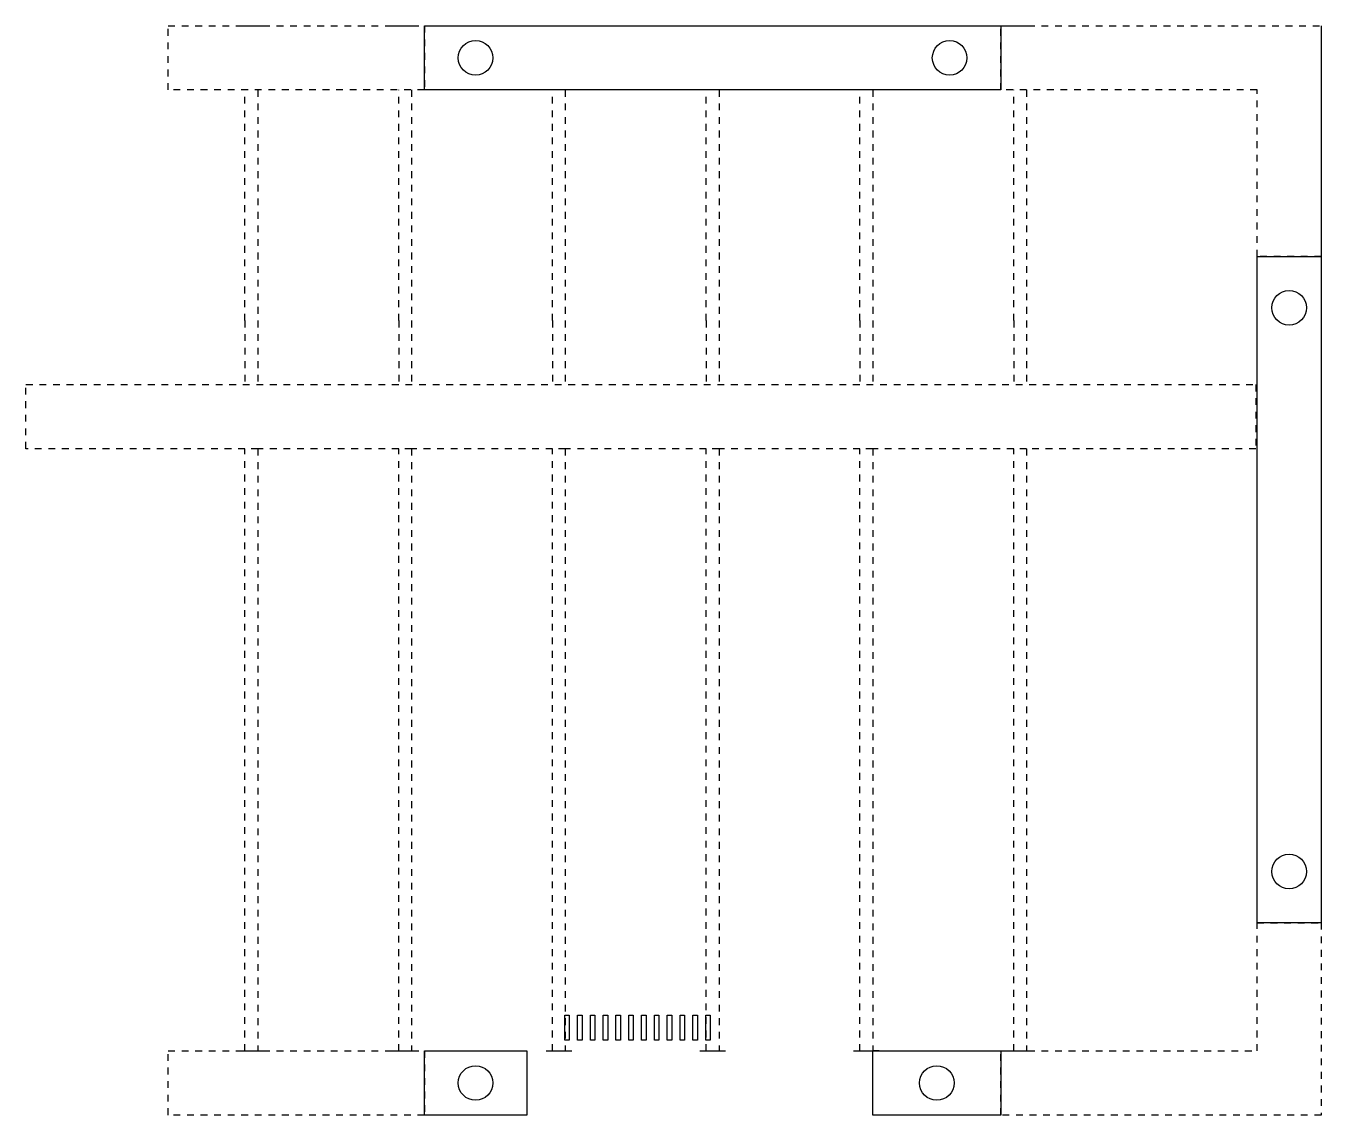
# Model space of a CAD drawing. Header units: millimetres. Extents: x 43 to 144, y 109 to 194.
import ezdxf

# ---------------------------------------------------------------- set-up
doc = ezdxf.new("R2010")
doc.units = ezdxf.units.MM
doc.header["$MEASUREMENT"] = 0
for name, pattern in [('AI-Linetype-0', [1.058333, 0.529167, -0.529167]), ('AI-Linetype-1', [1.058333, 0.529167, -0.529167]), ('AI-Linetype-10', [1.058333, 0.529167, -0.529167]), ('AI-Linetype-11', [1.058333, 0.529167, -0.529167]), ('AI-Linetype-12', [1.058333, 0.529167, -0.529167]), ('AI-Linetype-13', [1.058333, 0.529167, -0.529167]), ('AI-Linetype-14', [1.058333, 0.529167, -0.529167]), ('AI-Linetype-15', [1.058333, 0.529167, -0.529167]), ('AI-Linetype-16', [1.058333, 0.529167, -0.529167]), ('AI-Linetype-17', [1.058333, 0.529167, -0.529167]), ('AI-Linetype-18', [1.058333, 0.529167, -0.529167]), ('AI-Linetype-19', [1.058333, 0.529167, -0.529167]), ('AI-Linetype-2', [1.058333, 0.529167, -0.529167]), ('AI-Linetype-20', [1.058333, 0.529167, -0.529167]), ('AI-Linetype-21', [1.058333, 0.529167, -0.529167]), ('AI-Linetype-22', [1.058333, 0.529167, -0.529167]), ('AI-Linetype-23', [1.058333, 0.529167, -0.529167]), ('AI-Linetype-24', [1.058333, 0.529167, -0.529167]), ('AI-Linetype-25', [1.058333, 0.529167, -0.529167]), ('AI-Linetype-26', [1.058333, 0.529167, -0.529167]), ('AI-Linetype-27', [1.058333, 0.529167, -0.529167]), ('AI-Linetype-28', [1.058333, 0.529167, -0.529167]), ('AI-Linetype-29', [1.058333, 0.529167, -0.529167]), ('AI-Linetype-3', [1.058333, 0.529167, -0.529167]), ('AI-Linetype-30', [1.058333, 0.529167, -0.529167]), ('AI-Linetype-31', [1.058333, 0.529167, -0.529167]), ('AI-Linetype-32', [1.058333, 0.529167, -0.529167]), ('AI-Linetype-33', [1.058333, 0.529167, -0.529167]), ('AI-Linetype-34', [1.058333, 0.529167, -0.529167]), ('AI-Linetype-35', [1.058333, 0.529167, -0.529167]), ('AI-Linetype-36', [1.058333, 0.529167, -0.529167]), ('AI-Linetype-37', [1.058333, 0.529167, -0.529167]), ('AI-Linetype-38', [1.058333, 0.529167, -0.529167]), ('AI-Linetype-39', [1.058333, 0.529167, -0.529167]), ('AI-Linetype-4', [1.058333, 0.529167, -0.529167]), ('AI-Linetype-40', [1.058333, 0.529167, -0.529167]), ('AI-Linetype-41', [1.058333, 0.529167, -0.529167]), ('AI-Linetype-42', [1.058333, 0.529167, -0.529167]), ('AI-Linetype-43', [1.058333, 0.529167, -0.529167]), ('AI-Linetype-44', [1.058333, 0.529167, -0.529167]), ('AI-Linetype-45', [1.058333, 0.529167, -0.529167]), ('AI-Linetype-46', [1.058333, 0.529167, -0.529167]), ('AI-Linetype-47', [1.058333, 0.529167, -0.529167]), ('AI-Linetype-48', [1.058333, 0.529167, -0.529167]), ('AI-Linetype-49', [1.058333, 0.529167, -0.529167]), ('AI-Linetype-5', [1.058333, 0.529167, -0.529167]), ('AI-Linetype-50', [1.058333, 0.529167, -0.529167]), ('AI-Linetype-51', [1.058333, 0.529167, -0.529167]), ('AI-Linetype-52', [1.058333, 0.529167, -0.529167]), ('AI-Linetype-53', [1.058333, 0.529167, -0.529167]), ('AI-Linetype-54', [1.058333, 0.529167, -0.529167]), ('AI-Linetype-55', [1.058333, 0.529167, -0.529167]), ('AI-Linetype-56', [1.058333, 0.529167, -0.529167]), ('AI-Linetype-57', [1.058333, 0.529167, -0.529167]), ('AI-Linetype-58', [1.058333, 0.529167, -0.529167]), ('AI-Linetype-59', [1.058333, 0.529167, -0.529167]), ('AI-Linetype-6', [1.058333, 0.529167, -0.529167]), ('AI-Linetype-60', [1.058333, 0.529167, -0.529167]), ('AI-Linetype-61', [1.058333, 0.529167, -0.529167]), ('AI-Linetype-62', [1.058333, 0.529167, -0.529167]), ('AI-Linetype-63', [1.058333, 0.529167, -0.529167]), ('AI-Linetype-64', [1.058333, 0.529167, -0.529167]), ('AI-Linetype-65', [1.058333, 0.529167, -0.529167]), ('AI-Linetype-66', [1.058333, 0.529167, -0.529167]), ('AI-Linetype-67', [1.058333, 0.529167, -0.529167]), ('AI-Linetype-68', [1.058333, 0.529167, -0.529167]), ('AI-Linetype-69', [1.058333, 0.529167, -0.529167]), ('AI-Linetype-7', [1.058333, 0.529167, -0.529167]), ('AI-Linetype-70', [1.058333, 0.529167, -0.529167]), ('AI-Linetype-71', [1.058333, 0.529167, -0.529167]), ('AI-Linetype-72', [1.058333, 0.529167, -0.529167]), ('AI-Linetype-73', [1.058333, 0.529167, -0.529167]), ('AI-Linetype-74', [1.058333, 0.529167, -0.529167]), ('AI-Linetype-75', [1.058333, 0.529167, -0.529167]), ('AI-Linetype-8', [1.058333, 0.529167, -0.529167]), ('AI-Linetype-9', [1.058333, 0.529167, -0.529167])]:
    doc.linetypes.add(name, pattern=pattern)
doc.layers.get('0').update_dxf_attribs({"lineweight": 0})

# ---------------------------------------------------------------- blocks, each defined once
blk = doc.blocks.new('Block_1')
at = {"color": 7, "linetype": 'AI-Linetype-7', "lineweight": 25}
blk.add_line((121.49, 188.52), (121.49, 170.52), dxfattribs=at)
at = {"color": 7, "linetype": 'AI-Linetype-4', "lineweight": 25}
blk.add_line((121.49, 160.52), (121.49, 113.52), dxfattribs=at)
at = {"color": 7, "linetype": 'AI-Linetype-6', "lineweight": 25}
blk.add_lwpolyline([(121.49, 165.52)], dxfattribs=at)
at = {"color": 7, "linetype": 'AI-Linetype-5', "lineweight": 25}
blk.add_lwpolyline([(121.49, 160.52)], dxfattribs=at)
blk = doc.blocks.new('Block_2')
at = {"color": 7, "linetype": 'AI-Linetype-8', "lineweight": 25}
blk.add_line((120.49, 170.52), (120.49, 188.52), dxfattribs=at)
at = {"color": 7, "linetype": 'AI-Linetype-11', "lineweight": 25}
blk.add_line((120.49, 113.52), (120.49, 160.52), dxfattribs=at)
at = {"color": 7, "linetype": 'AI-Linetype-9', "lineweight": 25}
blk.add_lwpolyline([(120.49, 165.52)], dxfattribs=at)
at = {"color": 7, "linetype": 'AI-Linetype-10', "lineweight": 25}
blk.add_lwpolyline([(120.49, 160.52)], dxfattribs=at)
blk = doc.blocks.new('Block_3')
at = {"color": 7, "linetype": 'AI-Linetype-12', "lineweight": 25}
blk.add_line((108.49, 170.52), (108.49, 188.52), dxfattribs=at)
at = {"color": 7, "linetype": 'AI-Linetype-15', "lineweight": 25}
blk.add_line((108.49, 113.52), (108.49, 160.52), dxfattribs=at)
at = {"color": 7, "linetype": 'AI-Linetype-13', "lineweight": 25}
blk.add_lwpolyline([(108.49, 165.52)], dxfattribs=at)
at = {"color": 7, "linetype": 'AI-Linetype-14', "lineweight": 25}
blk.add_lwpolyline([(108.49, 160.52)], dxfattribs=at)
blk = doc.blocks.new('Block_4')
at = {"color": 7, "linetype": 'AI-Linetype-19', "lineweight": 25}
blk.add_line((109.49, 188.52), (109.49, 170.52), dxfattribs=at)
at = {"color": 7, "linetype": 'AI-Linetype-16', "lineweight": 25}
blk.add_line((109.49, 160.52), (109.49, 113.52), dxfattribs=at)
at = {"color": 7, "linetype": 'AI-Linetype-18', "lineweight": 25}
blk.add_lwpolyline([(109.49, 165.52)], dxfattribs=at)
at = {"color": 7, "linetype": 'AI-Linetype-17', "lineweight": 25}
blk.add_lwpolyline([(109.49, 160.52)], dxfattribs=at)
blk = doc.blocks.new('Block_5')
at = {"color": 7, "linetype": 'AI-Linetype-23', "lineweight": 25}
blk.add_line((97.49, 188.52), (97.49, 170.52), dxfattribs=at)
at = {"color": 7, "linetype": 'AI-Linetype-20', "lineweight": 25}
blk.add_line((97.49, 160.52), (97.49, 113.52), dxfattribs=at)
at = {"color": 7, "linetype": 'AI-Linetype-22', "lineweight": 25}
blk.add_lwpolyline([(97.49, 165.52)], dxfattribs=at)
at = {"color": 7, "linetype": 'AI-Linetype-21', "lineweight": 25}
blk.add_lwpolyline([(97.49, 160.52)], dxfattribs=at)
blk = doc.blocks.new('Block_6')
at = {"color": 7, "linetype": 'AI-Linetype-24', "lineweight": 25}
blk.add_line((96.49, 170.52), (96.49, 188.52), dxfattribs=at)
at = {"color": 7, "linetype": 'AI-Linetype-27', "lineweight": 25}
blk.add_line((96.49, 113.52), (96.49, 160.52), dxfattribs=at)
at = {"color": 7, "linetype": 'AI-Linetype-25', "lineweight": 25}
blk.add_lwpolyline([(96.49, 165.52)], dxfattribs=at)
at = {"color": 7, "linetype": 'AI-Linetype-26', "lineweight": 25}
blk.add_lwpolyline([(96.49, 160.52)], dxfattribs=at)
blk = doc.blocks.new('Block_7')
at = {"color": 7, "linetype": 'AI-Linetype-28', "lineweight": 25}
blk.add_line((84.49, 170.52), (84.49, 188.52), dxfattribs=at)
at = {"color": 7, "linetype": 'AI-Linetype-31', "lineweight": 25}
blk.add_line((84.49, 113.52), (84.49, 160.52), dxfattribs=at)
at = {"color": 7, "lineweight": 25}
for points in [[(84.49, 170.52)], [(84.49, 165.52)]]:
    blk.add_lwpolyline(points, dxfattribs=at)
at = {"color": 7, "linetype": 'AI-Linetype-29', "lineweight": 25}
blk.add_lwpolyline([(84.49, 165.52)], dxfattribs=at)
at = {"color": 7, "linetype": 'AI-Linetype-30', "lineweight": 25}
blk.add_lwpolyline([(84.49, 160.52)], dxfattribs=at)
blk = doc.blocks.new('Block_8')
at = {"color": 7, "linetype": 'AI-Linetype-35', "lineweight": 25}
blk.add_line((85.49, 188.52), (85.49, 170.52), dxfattribs=at)
at = {"color": 7, "linetype": 'AI-Linetype-32', "lineweight": 25}
blk.add_line((85.49, 160.52), (85.49, 113.52), dxfattribs=at)
at = {"color": 7, "lineweight": 25}
for points in [[(85.49, 170.52)], [(85.49, 165.52)]]:
    blk.add_lwpolyline(points, dxfattribs=at)
at = {"color": 7, "linetype": 'AI-Linetype-34', "lineweight": 25}
blk.add_lwpolyline([(85.49, 165.52)], dxfattribs=at)
at = {"color": 7, "linetype": 'AI-Linetype-33', "lineweight": 25}
blk.add_lwpolyline([(85.49, 160.52)], dxfattribs=at)
blk = doc.blocks.new('Block_9')
at = {"color": 7, "linetype": 'AI-Linetype-39', "lineweight": 25}
blk.add_line((73.49, 188.52), (73.49, 170.52), dxfattribs=at)
at = {"color": 7, "linetype": 'AI-Linetype-36', "lineweight": 25}
blk.add_line((73.49, 160.52), (73.49, 113.52), dxfattribs=at)
at = {"color": 7, "lineweight": 25}
for points in [[(73.49, 170.52)], [(73.49, 165.52)]]:
    blk.add_lwpolyline(points, dxfattribs=at)
at = {"color": 7, "linetype": 'AI-Linetype-38', "lineweight": 25}
blk.add_lwpolyline([(73.49, 165.52)], dxfattribs=at)
at = {"color": 7, "linetype": 'AI-Linetype-37', "lineweight": 25}
blk.add_lwpolyline([(73.49, 160.52)], dxfattribs=at)
blk = doc.blocks.new('Block_10')
at = {"color": 7, "linetype": 'AI-Linetype-40', "lineweight": 25}
blk.add_line((72.49, 170.52), (72.49, 188.52), dxfattribs=at)
at = {"color": 7, "linetype": 'AI-Linetype-43', "lineweight": 25}
blk.add_line((72.49, 113.52), (72.49, 160.52), dxfattribs=at)
at = {"color": 7, "lineweight": 25}
for points in [[(72.49, 170.52)], [(72.49, 165.52)]]:
    blk.add_lwpolyline(points, dxfattribs=at)
at = {"color": 7, "linetype": 'AI-Linetype-41', "lineweight": 25}
blk.add_lwpolyline([(72.49, 165.52)], dxfattribs=at)
at = {"color": 7, "linetype": 'AI-Linetype-42', "lineweight": 25}
blk.add_lwpolyline([(72.49, 160.52)], dxfattribs=at)
blk = doc.blocks.new('Block_11')
at = {"color": 7, "linetype": 'AI-Linetype-44', "lineweight": 25}
blk.add_line((60.49, 170.52), (60.49, 188.52), dxfattribs=at)
at = {"color": 7, "linetype": 'AI-Linetype-47', "lineweight": 25}
blk.add_line((60.49, 113.52), (60.49, 160.52), dxfattribs=at)
at = {"color": 7, "lineweight": 25}
for points in [[(60.49, 170.52)], [(60.49, 165.52)]]:
    blk.add_lwpolyline(points, dxfattribs=at)
at = {"color": 7, "linetype": 'AI-Linetype-45', "lineweight": 25}
blk.add_lwpolyline([(60.49, 165.52)], dxfattribs=at)
at = {"color": 7, "linetype": 'AI-Linetype-46', "lineweight": 25}
blk.add_lwpolyline([(60.49, 160.52)], dxfattribs=at)
blk = doc.blocks.new('Block_12')
at = {"color": 7, "linetype": 'AI-Linetype-51', "lineweight": 25}
blk.add_line((61.49, 188.52), (61.49, 170.52), dxfattribs=at)
at = {"color": 7, "linetype": 'AI-Linetype-48', "lineweight": 25}
blk.add_line((61.49, 160.52), (61.49, 113.52), dxfattribs=at)
at = {"color": 7, "lineweight": 25}
for points in [[(61.49, 170.52)], [(61.49, 165.52)]]:
    blk.add_lwpolyline(points, dxfattribs=at)
at = {"color": 7, "linetype": 'AI-Linetype-50', "lineweight": 25}
blk.add_lwpolyline([(61.49, 165.52)], dxfattribs=at)
at = {"color": 7, "linetype": 'AI-Linetype-49', "lineweight": 25}
blk.add_lwpolyline([(61.49, 160.52)], dxfattribs=at)
blk = doc.blocks.new('Block_0')
at = {"color": 7, "lineweight": 25}
for p, q in [((59.99, 193.52), (61.99, 193.52)), ((71.99, 193.52), (73.99, 193.52)), ((83.99, 193.52), (85.99, 193.52)), ((95.99, 193.52), (97.99, 193.52)), ((107.99, 193.52), (109.99, 193.52)), ((119.99, 193.52), (121.99, 193.52)), ((144.49, 193.52), (144.49, 175.52)), ((59.99, 113.52), (61.99, 113.52)), ((71.99, 113.52), (73.99, 113.52)), ((83.99, 113.52), (85.99, 113.52)), ((95.99, 113.52), (97.99, 113.52)), ((107.99, 113.52), (109.49, 113.52)), ((109.99, 113.52), (109.49, 113.52)), ((119.99, 113.52), (121.99, 113.52))]:
    blk.add_line(p, q, dxfattribs=at)
at = {"color": 7, "linetype": 'AI-Linetype-3', "lineweight": 25}
blk.add_lwpolyline([(54.49, 193.52), (74.49, 193.52), (74.49, 188.52), (54.49, 188.52)], close=True, dxfattribs=at)
at = {"color": 7, "lineweight": 25}
for points in [[(119.49, 188.52), (74.49, 188.52), (74.49, 193.52), (119.49, 193.52)], [(139.49, 123.52), (139.49, 175.52), (144.49, 175.52), (144.49, 123.52)], [(74.49, 113.52), (82.49, 113.52), (82.49, 108.52), (74.49, 108.52)], [(119.49, 108.52), (109.49, 108.52), (109.49, 113.52), (119.49, 113.52)]]:
    blk.add_lwpolyline(points, close=True, dxfattribs=at)
at = {"color": 7, "linetype": 'AI-Linetype-2', "lineweight": 25}
blk.add_lwpolyline([(119.49, 188.52), (119.49, 193.52), (144.49, 193.52), (144.49, 175.52), (139.49, 175.52), (139.49, 188.52)], close=True, dxfattribs=at)
at = {"color": 7, "linetype": 'AI-Linetype-1', "lineweight": 25}
blk.add_lwpolyline([(144.49, 123.52), (144.49, 108.52), (119.49, 108.52), (119.49, 113.52), (139.49, 113.52), (139.49, 123.52)], close=True, dxfattribs=at)
at = {"color": 7, "linetype": 'AI-Linetype-0', "lineweight": 25}
blk.add_lwpolyline([(54.49, 113.52), (74.49, 113.52), (74.49, 108.52), (54.49, 108.52)], close=True, dxfattribs=at)
at = {"color": 7, "lineweight": 25}
for centre in [(78.49, 191.02), (115.49, 191.02), (141.99, 171.52), (141.99, 127.52), (78.49, 111.02), (114.49, 111.02)]:
    blk.add_circle(centre, 1.35, dxfattribs=at)
for name in ['Block_11', 'Block_12', 'Block_10', 'Block_9', 'Block_7', 'Block_8', 'Block_6', 'Block_5', 'Block_3', 'Block_4', 'Block_2', 'Block_1']:
    blk.add_blockref(name, (0, 0))
blk = doc.blocks.new('Block_14')
at = {"color": 7, "lineweight": 25}
for points in [[(85.8, 114.35), (85.45, 114.35), (85.45, 116.32), (85.8, 116.32)], [(86.8, 114.35), (86.45, 114.35), (86.45, 116.32), (86.8, 116.32)], [(87.8, 114.35), (87.45, 114.35), (87.45, 116.32), (87.8, 116.32)], [(88.8, 114.35), (88.45, 114.35), (88.45, 116.32), (88.8, 116.32)], [(89.8, 114.35), (89.45, 114.35), (89.45, 116.32), (89.8, 116.32)], [(90.8, 114.35), (90.45, 114.35), (90.45, 116.32), (90.8, 116.32)], [(91.8, 114.35), (91.45, 114.35), (91.45, 116.32), (91.8, 116.32)], [(92.8, 114.35), (92.45, 114.35), (92.45, 116.32), (92.8, 116.32)], [(93.8, 114.35), (93.45, 114.35), (93.45, 116.32), (93.8, 116.32)], [(94.8, 114.35), (94.45, 114.35), (94.45, 116.32), (94.8, 116.32)], [(95.8, 114.35), (95.45, 114.35), (95.45, 116.32), (95.8, 116.32)], [(96.8, 114.35), (96.45, 114.35), (96.45, 116.32), (96.8, 116.32)]]:
    blk.add_lwpolyline(points, close=True, dxfattribs=at)
blk = doc.blocks.new('Block_13')
blk.add_blockref('Block_14', (0, 0))
blk = doc.blocks.new('Block_16')
at = {"color": 7, "linetype": 'AI-Linetype-52', "lineweight": 25}
blk.add_line((61.49, 160.52), (60.49, 160.52), dxfattribs=at)
at = {"color": 7, "linetype": 'AI-Linetype-53', "lineweight": 25}
blk.add_line((72.49, 160.52), (61.49, 160.52), dxfattribs=at)
at = {"color": 7, "linetype": 'AI-Linetype-54', "lineweight": 25}
blk.add_line((73.49, 160.52), (72.49, 160.52), dxfattribs=at)
at = {"color": 7, "linetype": 'AI-Linetype-55', "lineweight": 25}
blk.add_line((84.49, 160.52), (73.49, 160.52), dxfattribs=at)
at = {"color": 7, "linetype": 'AI-Linetype-56', "lineweight": 25}
blk.add_line((85.49, 160.52), (84.49, 160.52), dxfattribs=at)
at = {"color": 7, "linetype": 'AI-Linetype-57', "lineweight": 25}
blk.add_line((96.49, 160.52), (85.49, 160.52), dxfattribs=at)
at = {"color": 7, "linetype": 'AI-Linetype-58', "lineweight": 25}
blk.add_line((97.49, 160.52), (96.49, 160.52), dxfattribs=at)
at = {"color": 7, "linetype": 'AI-Linetype-59', "lineweight": 25}
blk.add_line((108.49, 160.52), (97.49, 160.52), dxfattribs=at)
at = {"color": 7, "linetype": 'AI-Linetype-60', "lineweight": 25}
blk.add_line((109.49, 160.52), (108.49, 160.52), dxfattribs=at)
at = {"color": 7, "linetype": 'AI-Linetype-61', "lineweight": 25}
blk.add_line((120.49, 160.52), (109.49, 160.52), dxfattribs=at)
at = {"color": 7, "linetype": 'AI-Linetype-62', "lineweight": 25}
blk.add_line((121.49, 160.52), (120.49, 160.52), dxfattribs=at)
at = {"color": 7, "linetype": 'AI-Linetype-63', "lineweight": 25}
blk.add_lwpolyline([(60.49, 160.52), (43.39, 160.52), (43.39, 165.52), (139.39, 165.52), (139.39, 160.52), (121.49, 160.52)], dxfattribs=at)
blk = doc.blocks.new('Block_15')
blk.add_blockref('Block_16', (0, 0))

msp = doc.modelspace()

# ---------------------------------------------------------------- linework, layer by layer
at = {"color": 7, "linetype": 'AI-Linetype-64', "lineweight": 25}
msp.add_line((60.49, 170.52), (60.49, 165.52), dxfattribs=at)
at = {"color": 7, "linetype": 'AI-Linetype-65', "lineweight": 25}
msp.add_line((61.49, 170.52), (61.49, 165.52), dxfattribs=at)
at = {"color": 7, "linetype": 'AI-Linetype-66', "lineweight": 25}
msp.add_line((72.49, 170.52), (72.49, 165.52), dxfattribs=at)
at = {"color": 7, "linetype": 'AI-Linetype-67', "lineweight": 25}
msp.add_line((73.49, 170.52), (73.49, 165.52), dxfattribs=at)
at = {"color": 7, "linetype": 'AI-Linetype-68', "lineweight": 25}
msp.add_line((84.49, 170.52), (84.49, 165.52), dxfattribs=at)
at = {"color": 7, "linetype": 'AI-Linetype-69', "lineweight": 25}
msp.add_line((85.49, 170.52), (85.49, 165.52), dxfattribs=at)
at = {"color": 7, "linetype": 'AI-Linetype-70', "lineweight": 25}
msp.add_line((96.49, 170.52), (96.49, 165.52), dxfattribs=at)
at = {"color": 7, "linetype": 'AI-Linetype-71', "lineweight": 25}
msp.add_line((97.49, 170.52), (97.49, 165.52), dxfattribs=at)
at = {"color": 7, "linetype": 'AI-Linetype-72', "lineweight": 25}
msp.add_line((108.49, 170.52), (108.49, 165.52), dxfattribs=at)
at = {"color": 7, "linetype": 'AI-Linetype-73', "lineweight": 25}
msp.add_line((109.49, 170.52), (109.49, 165.52), dxfattribs=at)
at = {"color": 7, "linetype": 'AI-Linetype-74', "lineweight": 25}
msp.add_line((120.49, 170.52), (120.49, 165.52), dxfattribs=at)
at = {"color": 7, "linetype": 'AI-Linetype-75', "lineweight": 25}
msp.add_line((121.49, 170.52), (121.49, 165.52), dxfattribs=at)

# ---------------------------------------------------------------- block references
for name in ['Block_0', 'Block_15', 'Block_13']:
    msp.add_blockref(name, (0, 0))

doc.saveas('drawing.dxf')
